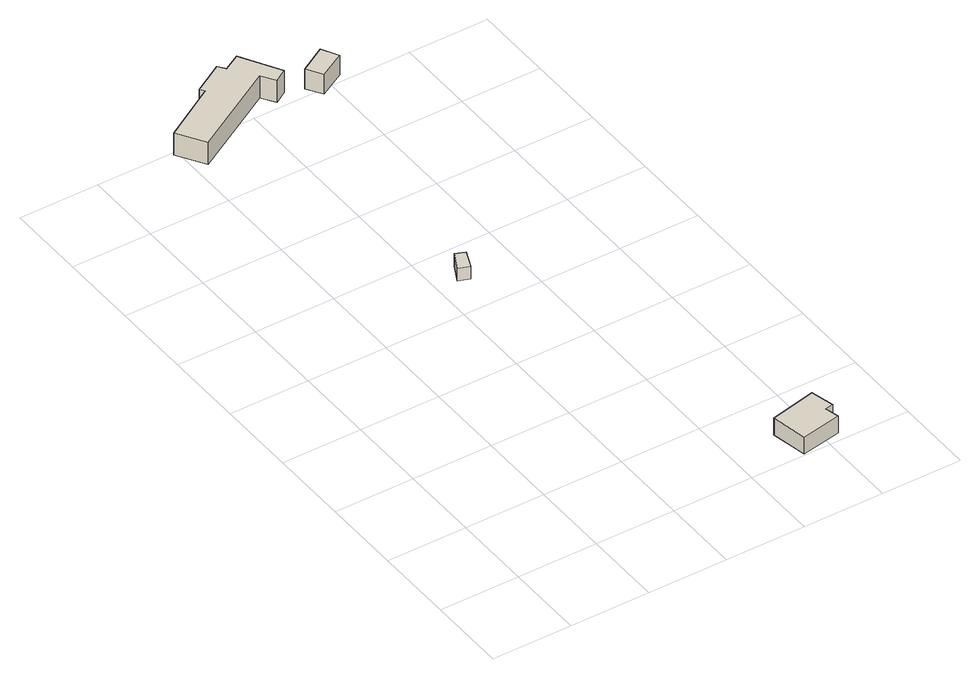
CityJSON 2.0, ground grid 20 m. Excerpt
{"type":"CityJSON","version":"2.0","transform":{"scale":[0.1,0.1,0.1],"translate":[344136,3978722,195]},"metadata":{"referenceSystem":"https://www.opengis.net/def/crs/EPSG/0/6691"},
"CityObjects":{
"building1":{"type":"Building","attributes":{"measuredHeight":7.9},"geometry":[{"type":"Solid","lod":"1","boundaries":[[[[0,1,2,3,4,5,6,7,8,9]],[[8,10,11,9]],[[7,12,10,8]],[[6,13,12,7]],[[5,14,13,6]],[[4,15,14,5]],[[3,16,15,4]],[[2,17,16,3]],[[1,18,17,2]],[[0,19,18,1]],[[9,11,19,0]],[[10,12,13,14,15,16,17,18,19,11]]]]}]},
"building2":{"type":"Building","attributes":{"measuredHeight":3.3},"geometry":[{"type":"Solid","lod":"1","boundaries":[[[[20,21,22,23]],[[22,24,25,23]],[[21,26,24,22]],[[20,27,26,21]],[[23,25,27,20]],[[24,26,27,25]]]]}]},
"building3":{"type":"Building","attributes":{"measuredHeight":5.7},"geometry":[{"type":"Solid","lod":"1","boundaries":[[[[28,29,30,31,32,33]],[[32,34,35,33]],[[31,36,34,32]],[[30,37,36,31]],[[29,38,37,30]],[[28,39,38,29]],[[33,35,39,28]],[[34,36,37,38,39,35]]]]}]},
"building4":{"type":"Building","attributes":{"measuredHeight":6.1},"geometry":[{"type":"Solid","lod":"1","boundaries":[[[[40,41,42,43]],[[42,44,45,43]],[[41,46,44,42]],[[40,47,46,41]],[[43,45,47,40]],[[44,46,47,45]]]]}]}
},
"vertices":[
[144,1404,265],[136,1415,265],[211,1459,265],[224,1441,265],[265,1464,265],[322,1367,265],[291,1348,265],[268,1381,265],[52,1255,265],[9,1323,265],[52,1255,325],[9,1323,325],[268,1381,325],[291,1348,325],[322,1367,325],[265,1464,325],[224,1441,325],[211,1459,325],[136,1415,325],[144,1404,325],
[414,812,125],[395,765,125],[367,776,125],[390,822,125],[367,776,159],[390,822,159],[395,765,159],[414,812,159],
[849,62,2],[829,58,2],[837,23,2],[737,4,2],[720,94,2],[835,120,2],[720,94,48],[835,120,48],[737,4,48],[837,23,48],[829,58,48],[849,62,48],
[368,1357,261],[433,1395,261],[456,1354,261],[392,1319,261],[456,1354,315],[392,1319,315],[433,1395,315],[368,1357,315]
]}
